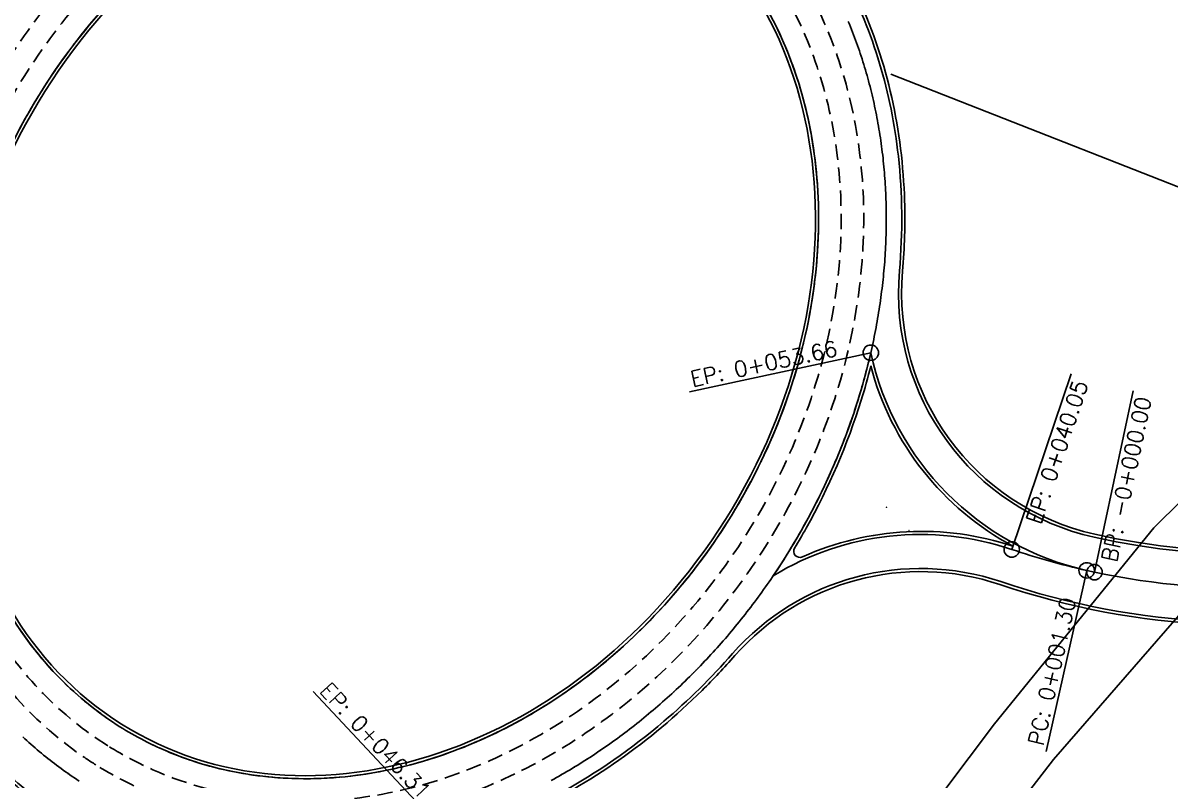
# Model space of a CAD drawing. Header units: metres. Extents: x 324293 to 653279, y 3585589 to 7191434.
# Drawn here: x 334257 to 334442.4, y 3600060.8 to 3600183.3 of the extents above; entities that cross this region are included whole.
import ezdxf

# ---------------------------------------------------------------- set-up
doc = ezdxf.new("R2010")
doc.units = ezdxf.units.M
doc.linetypes.add('DASHED', pattern=[0.75, 0.5, -0.25])
for name, color, linetype in [('abrah', 5, 'Continuous'), ('C-ROAD-CNTR-N', 92, 'Continuous'), ('C-ROAD-STAN', 11, 'Continuous'), ('jade khaki', 251, 'Continuous'), ('tarh', 6, 'Continuous')]:
    doc.layers.add(name, color=color, linetype=linetype)
doc.styles.get("Standard").update_dxf_attribs({"font": 'simplex.shx'})

# ---------------------------------------------------------------- blocks, each defined once
blk = doc.blocks.new('AeccTickTriangle')
at = {"color": 0, "linetype": 'ByBlock', "lineweight": -2}
blk.add_lwpolyline([(3.05311331771918e-16, 0.6666666666666667), (-0.5773502691896256, -0.333333333333333), (0.5773502691896257, -0.3333333333333335)], close=True, dxfattribs=at)
at = {"color": 0, "linetype": 'ByBlock', "lineweight": -2, "const_width": 0.0625}
blk.add_lwpolyline([(-0.03125, 0, 1), (0.03125, 0, 1)], format="xyb", close=True, dxfattribs=at)
blk = doc.blocks.new('AeccTickCircle')
blk.add_circle((0, 0), 1)

msp = doc.modelspace()

# ---------------------------------------------------------------- linework, layer by layer
at = {"layer": 'abrah', "elevation": 1308.6530253804, "flags": 128}
msp.add_lwpolyline([(334397.3299, 3600175), (334459.1232, 3600150.705999999), (334480.7126, 3600142.041999999)], dxfattribs=at)
at = {"layer": 'C-ROAD-CNTR-N', "color": 92, "linetype": 'Continuous', "lineweight": -3, "flags": 128}
for points in [[(334430.2368576566, 3600094.413808692, 0.2503695140945878), (334538.895727624, 3600125.754566453), (334716.8725754024, 3600298.839281164)], [(334430.2368576566, 3600094.413808691), (334428.9683355982, 3600094.691157699, -0.2925345931878603), (334394.0641518481, 3600129.907524663)], [(334378.2936877068, 3600093.836791892, -0.2211411982450108), (334416.853286363, 3600098.084681368)]]:
    msp.add_lwpolyline(points, format="xyb", dxfattribs=at)
for points in [[(334342.3923097014, 3600060.699181225), (334342.8164700483, 3600060.933317947), (334343.23969483, 3600061.169772265), (334343.6619725656, 3600061.408535845), (334344.083291774, 3600061.649600355), (334344.5036409743, 3600061.892957462), (334344.9230086854, 3600062.138598832), (334345.3413834263, 3600062.386516133), (334345.758753716, 3600062.63670103), (334346.1751080736, 3600062.889145191), (334346.5904350179, 3600063.143840283), (334347.0047230681, 3600063.400777972), (334347.4179607431, 3600063.659949926), (334347.8301365619, 3600063.92134781), (334348.2412390435, 3600064.184963293), (334348.6512567069, 3600064.45078804), (334349.0601780711, 3600064.718813719), (334349.4679917757, 3600064.989031821), (334349.8746872123, 3600065.261432917), (334350.2802540366, 3600065.536007348), (334350.6846819028, 3600065.812745463), (334351.0879604652, 3600066.091637607), (334351.4900793781, 3600066.372674129), (334351.8910282959, 3600066.655845377), (334352.2907968728, 3600066.941141698), (334352.6893747631, 3600067.228553439), (334353.0867516212, 3600067.518070947), (334353.4829171012, 3600067.809684571), (334353.8778608576, 3600068.103384657), (334354.2715725446, 3600068.399161554), (334354.6640418165, 3600068.697005608), (334355.0552583276, 3600068.996907167), (334355.4452117323, 3600069.298856578), (334355.8338916848, 3600069.602844189), (334356.2212878393, 3600069.908860348), (334356.6073898504, 3600070.216895401), (334356.9921873721, 3600070.526939697), (334357.3756700589, 3600070.838983582), (334357.7578275649, 3600071.153017405), (334358.1386495446, 3600071.469031512), (334358.5181256522, 3600071.787016251), (334358.896245542, 3600072.10696197), (334359.2729988683, 3600072.428859015), (334359.6483752854, 3600072.752697735), (334360.0223644477, 3600073.078468477), (334360.3949560093, 3600073.406161588), (334360.7661396247, 3600073.735767416), (334361.1359049481, 3600074.067276308), (334361.5042416338, 3600074.400678612), (334361.8711393361, 3600074.735964675), (334362.236587436, 3600075.073125029), (334362.6005740538, 3600075.412150907), (334362.963089737, 3600075.753031623), (334363.3241255085, 3600076.095756149), (334363.6836723914, 3600076.440313454), (334364.0417214089, 3600076.78669251), (334364.3982635842, 3600077.134882286), (334364.7532899402, 3600077.484871754), (334365.1067915002, 3600077.836649885), (334365.4587592873, 3600078.190205648), (334365.8091843245, 3600078.545528014), (334366.1580576351, 3600078.902605954), (334366.505370242, 3600079.261428438), (334366.8511131683, 3600079.621984437), (334367.1952774375, 3600079.984262922), (334367.5378540724, 3600080.348252862), (334367.8788340961, 3600080.71394323), (334368.2182085318, 3600081.081322994), (334368.5559684027, 3600081.450381126), (334368.8921047318, 3600081.821106597), (334369.2266085422, 3600082.193488377), (334369.559470857, 3600082.567515436), (334369.8906826995, 3600082.943176745), (334370.2202350927, 3600083.320461274), (334370.5481190596, 3600083.699357995), (334370.8743256236, 3600084.079855877), (334371.1988458075, 3600084.461943892), (334371.5216706346, 3600084.84561101), (334371.842791128, 3600085.230846201), (334372.1621983107, 3600085.617638436), (334372.4798832061, 3600086.005976686), (334372.795836837, 3600086.395849921), (334373.1100502267, 3600086.787247112), (334373.4225143983, 3600087.180157228), (334373.7332203749, 3600087.574569242), (334374.0421591795, 3600087.970472123), (334374.3493218354, 3600088.367854842), (334374.6546993656, 3600088.76670637), (334374.9582827933, 3600089.167015676), (334375.2600631415, 3600089.568771733), (334375.5600314334, 3600089.97196351), (334375.8581786922, 3600090.376579977), (334376.1544959408, 3600090.782610106), (334376.4489742025, 3600091.190042867), (334376.7416044949, 3600091.598867221), (334377.0323777878, 3600092.009071165), (334377.3212863958, 3600092.420642109), (334377.6083231319, 3600092.833567743), (334377.8934808091, 3600093.247835757), (334378.1767522404, 3600093.663433841), (334378.4581302388, 3600094.080349685), (334378.7376076173, 3600094.498570979), (334379.015177189, 3600094.918085413), (334379.2908317668, 3600095.338880675), (334379.5645641638, 3600095.760944458), (334379.836367193, 3600096.18426445), (334380.1062336675, 3600096.608828341), (334380.3741564002, 3600097.034623821), (334380.6401282041, 3600097.46163858), (334380.9041418923, 3600097.889860308), (334381.1661902777, 3600098.319276695), (334381.4262661734, 3600098.74987543), (334381.6843623925, 3600099.181644205), (334381.9404717479, 3600099.614570708), (334382.1945870527, 3600100.048642629), (334382.4467011198, 3600100.483847659), (334382.6968067623, 3600100.920173486), (334382.9448967932, 3600101.357607802), (334383.1909640256, 3600101.796138295), (334383.4350012723, 3600102.235752657), (334383.6770013465, 3600102.676438576), (334383.9169570612, 3600103.118183743), (334384.1548612294, 3600103.560975847), (334384.3907066641, 3600104.004802579), (334384.6244861782, 3600104.449651628), (334384.856192585, 3600104.895510685), (334385.0858186972, 3600105.342367438), (334385.3133573281, 3600105.790209579), (334385.5388012905, 3600106.239024796), (334385.7621433975, 3600106.688800781), (334385.9833764621, 3600107.139525221), (334386.2024932974, 3600107.591185809), (334386.4194867163, 3600108.043770233), (334386.6343495319, 3600108.497266183), (334386.8470745572, 3600108.95166135), (334387.0576546052, 3600109.406943422), (334387.2660824889, 3600109.863100091), (334387.4723510214, 3600110.320119046), (334387.6764530155, 3600110.777987976), (334387.8783812897, 3600111.236694145), (334388.0781297556, 3600111.696223877), (334388.2756932278, 3600112.156563947), (334388.4710665342, 3600112.617701151), (334388.6642445023, 3600113.079622286), (334388.8552219599, 3600113.542314146), (334389.0439937346, 3600114.005763527), (334389.2305546541, 3600114.469957225), (334389.4148995462, 3600114.934882037), (334389.5970232386, 3600115.400524757), (334389.7769205589, 3600115.866872181), (334389.9545863348, 3600116.333911106), (334390.130015394, 3600116.801628326), (334390.3032025641, 3600117.270010639), (334390.474142673, 3600117.739044838), (334390.6428305483, 3600118.208717721), (334390.8092610177, 3600118.679016083), (334390.9734289089, 3600119.149926719), (334391.1353290495, 3600119.621436426), (334391.2949562673, 3600120.093531999), (334391.4523053899, 3600120.566200234), (334391.6073712452, 3600121.039427927), (334391.7601486606, 3600121.513201874), (334391.910632464, 3600121.987508869), (334392.058817483, 3600122.46233571), (334392.2046985454, 3600122.937669192), (334392.3482704788, 3600123.41349611), (334392.4895281109, 3600123.88980326), (334392.6284662694, 3600124.366577438), (334392.765079782, 3600124.84380544), (334392.8993634764, 3600125.321474062), (334393.0313121803, 3600125.799570099), (334393.1609207214, 3600126.278080347), (334393.2881839274, 3600126.756991602), (334393.4130966259, 3600127.236290659), (334393.5356536446, 3600127.715964315), (334393.6558498114, 3600128.195999365), (334393.7736799538, 3600128.676382605), (334393.8891388995, 3600129.15710083), (334394.0022214763, 3600129.638140837), (334394.1129225118, 3600130.119489421), (334394.2212368338, 3600130.601133377), (334394.3271592698, 3600131.083059503), (334394.4306846477, 3600131.565254592), (334394.5318077746, 3600132.047705391), (334394.6305241301, 3600132.530398127), (334394.7268305918, 3600133.013318927), (334394.8207241617, 3600133.496453957), (334394.9122018421, 3600133.979789379), (334395.0012606352, 3600134.463311356), (334395.0878975431, 3600134.94700605), (334395.1721095683, 3600135.430859626), (334395.2538937128, 3600135.914858245), (334395.3332469788, 3600136.398988072), (334395.4101663687, 3600136.883235269), (334395.4846488846, 3600137.367585999), (334395.5566915288, 3600137.852026425), (334395.6262913034, 3600138.33654271), (334395.6934452108, 3600138.821121017), (334395.758150253, 3600139.30574751), (334395.8204034324, 3600139.790408351), (334395.8802017512, 3600140.275089703), (334395.9375422116, 3600140.759777729), (334395.9924218158, 3600141.244458592), (334396.0448375659, 3600141.729118456), (334396.0947864644, 3600142.213743484), (334396.1422655133, 3600142.698319837), (334396.187271715, 3600143.18283368), (334396.2298020716, 3600143.667271175), (334396.2698535852, 3600144.151618487), (334396.3074232583, 3600144.635861776), (334396.342508093, 3600145.119987207), (334396.3751050914, 3600145.603980942), (334396.4052112559, 3600146.087829145), (334396.4328235887, 3600146.571517979), (334396.457939092, 3600147.055033606), (334396.4805547679, 3600147.53836219), (334396.5006676188, 3600148.021489893), (334396.5182746468, 3600148.504402879), (334396.5333728542, 3600148.987087311), (334396.5459592432, 3600149.469529352), (334396.556030816, 3600149.951715164), (334396.5635845748, 3600150.433630911), (334396.5686175219, 3600150.915262756), (334396.5711266595, 3600151.396596862), (334396.5711089898, 3600151.877619392), (334396.568561515, 3600152.358316508), (334396.5634812374, 3600152.838674374), (334396.555865138, 3600153.31867916), (334396.5457096035, 3600153.798317228), (334396.5330132059, 3600154.277574339), (334396.5177755046, 3600154.756435969), (334396.4999960586, 3600155.234887593), (334396.4796744275, 3600155.712914687), (334396.4568101704, 3600156.190502724), (334396.4314028465, 3600156.667637181), (334396.4034520152, 3600157.144303533), (334396.3729572357, 3600157.620487256), (334396.3399180673, 3600158.096173824), (334396.3043340692, 3600158.571348713), (334396.2662048006, 3600159.045997399), (334396.2255298211, 3600159.520105355), (334396.1823086896, 3600159.993658058), (334396.1365409655, 3600160.466640984), (334396.088226208, 3600160.939039607), (334396.0373639765, 3600161.410839402), (334395.9839538301, 3600161.882025846), (334395.9279953282, 3600162.352584412), (334395.86948803, 3600162.822500577), (334395.8084314948, 3600163.291759816), (334395.7448252818, 3600163.760347604), (334395.6786689503, 3600164.228249416), (334395.6099620596, 3600164.695450728), (334395.5387041689, 3600165.161937015), (334395.4648948375, 3600165.627693752), (334395.3885336246, 3600166.092706414), (334395.3096200896, 3600166.556960477), (334395.2281537916, 3600167.020441417), (334395.1441342901, 3600167.483134707), (334395.0575611441, 3600167.945025825), (334394.968433913, 3600168.406100245), (334394.876752156, 3600168.866343441), (334394.7825154325, 3600169.32574089), (334394.6857233015, 3600169.784278067), (334394.5863753226, 3600170.241940448), (334394.4844710548, 3600170.698713506), (334394.3800100575, 3600171.154582718), (334394.2729918899, 3600171.60953356), (334394.1634161113, 3600172.063551505), (334394.051282281, 3600172.51662203), (334393.9365899581, 3600172.96873061), (334393.8193387021, 3600173.41986272), (334393.6995280721, 3600173.870003835), (334393.5771580933, 3600174.319138873), (334393.4522310671, 3600174.767251868), (334393.3247499069, 3600175.21432759), (334393.1947175222, 3600175.660350827), (334393.0621368225, 3600176.10530637), (334392.9270107172, 3600176.549179007), (334392.7893421159, 3600176.99195353), (334392.6491339281, 3600177.433614727), (334392.5063890631, 3600177.874147387), (334392.3611104305, 3600178.313536302), (334392.2133009398, 3600178.75176626), (334392.0629635006, 3600179.188822051), (334391.9101010221, 3600179.624688464), (334391.754716414, 3600180.05935029), (334391.5968125858, 3600180.492792319), (334391.4363924469, 3600180.924999339), (334391.2734589067, 3600181.35595614), (334391.108014875, 3600181.785647512), (334390.9400632609, 3600182.214058246), (334390.7696069742, 3600182.641173129), (334390.5966489242, 3600183.066976953), (334390.4211920204, 3600183.491454507)], [(334256.9629454, 3600067.774787234), (334257.2893490053, 3600067.469650661), (334257.6177629234, 3600067.166815476), (334257.9481758603, 3600066.866295104), (334258.2805765219, 3600066.568102967), (334258.6149536142, 3600066.27225249), (334258.951295843, 3600065.978757096), (334259.2895919142, 3600065.687630208), (334259.6298305338, 3600065.39888525), (334259.9720004076, 3600065.112535645), (334260.3160902416, 3600064.828594818), (334260.6620887417, 3600064.547076191), (334261.0099846137, 3600064.267993188), (334261.3597665636, 3600063.991359233), (334261.7114232974, 3600063.717187749), (334262.0649404477, 3600063.44549021), (334262.4202947564, 3600063.176272099), (334262.7774708696, 3600062.909543516), (334263.1364542379, 3600062.645315057), (334263.4972303119, 3600062.383597315), (334263.8597845421, 3600062.124400887), (334264.2241023791, 3600061.867736366), (334264.5901692735, 3600061.613614348), (334264.9579706759, 3600061.362045428), (334265.3274920368, 3600061.1130402), (334265.6987188068, 3600060.866609259), (334266.0716364364, 3600060.6227632)]]:
    msp.add_lwpolyline(points, dxfattribs=at)
at = {"layer": 'C-ROAD-STAN', "color": 11, "linetype": 'Continuous', "lineweight": -3}
for p, q in [((334394.0641518479, 3600129.907524663), (334364.7342670223, 3600123.602141556)), ((334416.853286363, 3600098.084681368), (334426.4483353919, 3600126.508879406)), ((334430.2368576566, 3600094.413808692), (334436.4860138654, 3600123.755724899)), ((334428.9683355982, 3600094.691157699), (334422.4020488728, 3600065.418578744)), ((334324.4319761452, 3600053.221000915), (334303.9159581498, 3600075.109194208))]:
    msp.add_line(p, q, dxfattribs=at)
for centre in [(334428.9683355982, 3600094.691157699), (334430.2368576566, 3600094.413808692), (334430.2368576566, 3600094.413808691), (334378.2936877069, 3600093.836791892)]:
    msp.add_circle(centre, 0.05, dxfattribs=at)
at = {"layer": 'jade khaki', "flags": 128}
for points, elevation in [([(334264.4455, 3599827.621), (334306.5408, 3599890.085), (334361.5175000001, 3599974.877), (334409.3314, 3600045.602), (334423.5887, 3600064.114), (334446.7888, 3600090.759), (334490.0223, 3600136.574), (334519.3207, 3600162.209), (334573.3631, 3600202.66), (334683.8055, 3600265.441999999), (334730.5536999999, 3600301.411)], 1313.9216253804), ([(334511.4214, 3600172.369), (334480.7126, 3600142.041999999), (334439.8249, 3600101.568), (334414.0544, 3600069.887), (334401.6224, 3600053.313000001), (334352.9986999999, 3599980.289), (334298.3070999999, 3599897.934), (334256.3487, 3599834.097000001), (334214.0215, 3599769.015), (334139.6245999999, 3599656.532), (334090.5187, 3599584.636), (334056.4348, 3599533.047999999)], 1308.4814253804)]:
    msp.add_lwpolyline(points, dxfattribs=dict(at, elevation=elevation))
at = {"layer": 'tarh', "color": 0}
for centre, radius, start, end in [((334439.0366419131, 3600139.575778762), 40.5, 174.9481342130707, 257.3569631821959), ((334455.2334824909, 3600211.781473518), 114.5, 257.3569631821959, 314.2016202850481), ((334455.2334824909, 3600211.781473518), 125.5, 251.3470552759749, 314.2016202850481), ((334455.2334824909, 3600211.781473518), 120, 251.3470552759749, 257.3569631821959), ((334402.1408778515, 3600054.500911042), 40.5, 71.3470552759749, 138.6917161275196)]:
    msp.add_arc(centre, radius, start, end, dxfattribs=at)
at = {"layer": 'tarh'}
for centre, radius, start, end in [((334439.0366419131, 3600139.575778762), 40, 174.9481342130707, 257.3569631821959), ((334439.0366419131, 3600139.575778762), 46.5, 194.7173773493977, 241.7673291966113), ((334402.238530556, 3600054.177284947), 46.8309281606395, 71.57550093910893, 114.2419102338566), ((334382.599624299, 3600097.790483062), 1, 148.8826724377609, 294.2419101712055), ((334402.1408778515, 3600054.500911042), 40, 71.3470552759749, 138.6917161275196)]:
    msp.add_arc(centre, radius, start, end, dxfattribs=at)
at = {"layer": 'tarh', "ltscale": 5}
for radius, start in [(114, 257.3569631821959), (126, 251.3470552759749)]:
    msp.add_arc((334455.2334824909, 3600211.781473518), radius, start, 314.2016202850481, dxfattribs=at)
at = {"layer": 'tarh'}
msp.add_ellipse((334315.5359289146, 3600137.538623722), major_axis=(-42.6142747622928, -67.705417704079), ratio=0.8125000000000001, dxfattribs=at)
at = {"layer": 'tarh', "color": 0, "linetype": 'DASHED', "ltscale": 5}
for points, knots in [([(334268.766762363, 3600063.231927792), (334271.462643971, 3600061.535120601), (334274.2925202792, 3600060.051323035), (334281.7410042163, 3600056.862210291), (334286.5038480216, 3600055.467519779), (334296.3133130995, 3600053.797336371), (334301.3593194314, 3600053.521343526), (334311.5232607155, 3600054.0725308), (334316.6410753918, 3600054.899203301), (334326.7544089886, 3600057.596303171), (334331.7499863104, 3600059.466453282), (334341.4419151486, 3600064.159993133), (334346.1382832853, 3600066.983259674), (334355.0703750636, 3600073.467011657), (334359.3060360752, 3600077.12740802), (334367.1714607069, 3600085.146658966), (334370.8011208888, 3600089.505400059), (334377.3281167033, 3600098.762708828), (334380.2253505209, 3600103.661132102), (334385.1831233106, 3600113.823178938), (334387.2435864225, 3600119.086648301), (334390.4482432445, 3600129.792745025), (334391.5923857071, 3600135.235242759), (334392.9114930489, 3600146.106336094), (334393.0863924376, 3600151.534858235), (334392.4423251298, 3600162.181072017), (334391.6231948321, 3600167.398732462), (334388.9976742262, 3600177.423853009), (334387.1909473306, 3600182.231187551), (334382.6354416509, 3600191.235501437), (334379.8862759391, 3600195.432003652), (334373.5413761467, 3600203.021750671), (334369.9456576161, 3600206.414114199), (334362.0609397434, 3600212.230630369), (334357.7726784133, 3600214.654030508), (334348.7032567462, 3600218.422672974), (334343.9231036325, 3600219.767884911), (334334.088760534, 3600221.338658486), (334329.0351601783, 3600221.564731655), (334318.8650932754, 3600220.915551381), (334313.7487317029, 3600220.040797002), (334303.6465484446, 3600217.250970185), (334298.660667142, 3600215.336165359), (334288.9956578462, 3600210.557973753), (334284.3165169416, 3600207.694706443), (334275.4257195538, 3600201.1366777), (334271.2141285304, 3600197.442005675), (334263.4029098798, 3600189.360882562), (334259.8033864237, 3600184.974546483), (334253.3418141061, 3600175.669530648), (334250.4798662566, 3600170.75099632), (334245.596761288, 3600160.556819644), (334243.5756786776, 3600155.281331187), (334240.452722826, 3600144.559689952), (334239.3509003035, 3600139.113664845), (334238.1181493217, 3600128.244237232), (334237.9872886518, 3600122.820905403), (334238.7198406158, 3600112.193921181), (334239.5834235407, 3600106.990300084), (334242.2967303671, 3600097.002196135), (334244.1467981513, 3600092.217848766), (334248.7858888664, 3600083.268373745), (334251.5752923187, 3600079.10374373), (334257.9950648331, 3600071.585898661), (334261.6253885599, 3600068.23357469), (334266.6319554126, 3600064.623058561), (334267.688658964, 3600063.910493792), (334268.766762363, 3600063.231927792)], [0, 0, 0, 0, 0.1281002001551285, 0.1281002001551285, 0.3249988088745272, 0.3249988088745272, 0.5218974175939259, 0.5218974175939259, 0.7187960263133246, 0.7187960263133246, 0.9156946350327233, 0.9156946350327233, 1.112593243752122, 1.112593243752122, 1.309491852471521, 1.309491852471521, 1.506390461190919, 1.506390461190919, 1.703289069910318, 1.703289069910318, 1.900187678629717, 1.900187678629717, 2.097086287349116, 2.097086287349116, 2.293984896068515, 2.293984896068515, 2.490883504787913, 2.490883504787913, 2.687782113507312, 2.687782113507312, 2.884680722226711, 2.884680722226711, 3.08157933094611, 3.08157933094611, 3.278477939665509, 3.278477939665509, 3.475376548384908, 3.475376548384908, 3.672275157104307, 3.672275157104307, 3.869173765823706, 3.869173765823706, 4.066072374543104, 4.066072374543104, 4.262970983262503, 4.262970983262503, 4.459869591981901, 4.459869591981901, 4.6567682007013, 4.6567682007013, 4.853666809420698, 4.853666809420698, 5.050565418140097, 5.050565418140097, 5.247464026859495, 5.247464026859495, 5.444362635578893, 5.444362635578893, 5.641261244298292, 5.641261244298292, 5.83815985301769, 5.83815985301769, 6.035058461737089, 6.035058461737089, 6.231957070456487, 6.231957070456487, 6.283185307179586, 6.283185307179586, 6.283185307179586, 6.283185307179586]), ([(334270.7110386491, 3600066.320987474), (334273.3726748234, 3600064.645734605), (334276.1724203928, 3600063.191818345), (334284.9060690677, 3600059.533602799), (334291.1707748026, 3600058.040291217), (334302.4664545318, 3600057.161387581), (334307.4084936974, 3600057.33498539), (334317.311596701, 3600058.76426493), (334322.2700127375, 3600060.016986496), (334332.824810169, 3600063.833327922), (334338.3850644288, 3600066.57787792), (334348.9789069974, 3600073.291229927), (334354.0105506037, 3600077.256835608), (334363.2860594853, 3600086.194955696), (334367.5301874372, 3600091.164716797), (334375.0090964533, 3600101.845981155), (334378.2455413812, 3600107.555870433), (334383.5369327083, 3600119.416418041), (334385.5941065404, 3600125.566913716), (334388.4119416684, 3600137.98586208), (334389.1745662754, 3600144.255579429), (334389.3354721668, 3600155.544309685), (334388.9436035902, 3600160.598183092), (334387.2301284871, 3600170.369708977), (334385.9103642858, 3600175.089495557), (334382.3769267786, 3600184.011101814), (334380.1658819593, 3600188.213250329), (334374.9232733552, 3600195.930068909), (334371.8953851844, 3600199.441798383), (334364.9409980041, 3600205.806960783), (334360.976619923, 3600208.605420942), (334352.4472150036, 3600213.131630067), (334347.8847702009, 3600214.855220263), (334338.3774212999, 3600217.158114493), (334333.4333525819, 3600217.734451483), (334323.387936259, 3600217.732419934), (334318.2859378089, 3600217.151492193), (334308.1423561329, 3600214.876901329), (334303.0993928876, 3600213.180687786), (334293.2792694017, 3600208.759735237), (334288.5005837597, 3600206.032551359), (334279.3996766898, 3600199.670191445), (334275.0759605368, 3600196.032904143), (334267.0571305727, 3600188.003074426), (334263.3604593916, 3600183.608859517), (334256.7442462185, 3600174.24542369), (334253.8229201598, 3600169.27490727), (334248.8771220515, 3600158.960589084), (334246.8505461493, 3600153.615720699), (334243.7808609866, 3600142.768771054), (334242.7353676968, 3600137.265756292), (334241.6783730056, 3600126.325532903), (334241.6643503687, 3600120.887635465), (334242.6828002266, 3600110.30090571), (334243.712723396, 3600105.152079942), (334246.7913078736, 3600095.36147298), (334248.8372026868, 3600090.721219342), (334253.8752798119, 3600082.154548238), (334256.8637391088, 3600078.232051009), (334263.4182837605, 3600071.536571977), (334266.9223419164, 3600068.70562033), (334270.711038649, 3600066.320987475)], [0, 0, 0, 0, 0.1345628155394132, 0.1345628155394132, 0.4036884466182395, 0.4036884466182395, 0.6049093546234878, 0.6049093546234878, 0.8061302626287361, 0.8061302626287361, 1.040859314823594, 1.040859314823594, 1.275588367018452, 1.275588367018452, 1.510317419213309, 1.510317419213309, 1.745046471408167, 1.745046471408167, 1.979775523603025, 1.979775523603025, 2.214504575797883, 2.214504575797883, 2.40970631995184, 2.40970631995184, 2.604908064105797, 2.604908064105797, 2.800109808259754, 2.800109808259754, 2.995311552413711, 2.995311552413711, 3.20173481831592, 3.20173481831592, 3.408158084218129, 3.408158084218129, 3.614581350120337, 3.614581350120337, 3.821004616022546, 3.821004616022546, 4.027427881924755, 4.027427881924755, 4.233851147826964, 4.233851147826964, 4.440274413729172, 4.440274413729172, 4.646697679631381, 4.646697679631381, 4.85312094553359, 4.85312094553359, 5.059544211435798, 5.059544211435798, 5.265967477338007, 5.265967477338007, 5.472390743240216, 5.472390743240216, 5.678814009142425, 5.678814009142425, 5.885237275044633, 5.885237275044633, 6.091660540946842, 6.091660540946842, 6.283185307179586, 6.283185307179586, 6.283185307179586, 6.283185307179586]), ([(334272.6553149351, 3600069.410047157), (334275.2023208871, 3600067.806943371), (334277.886197647, 3600066.419429192), (334283.4707436095, 3600064.104684951), (334286.3751283491, 3600063.177009633), (334293.558219236, 3600061.515411796), (334297.9152193761, 3600061.015227221), (334306.7953266187, 3600060.974327106), (334311.3155236978, 3600061.432456606), (334320.3506138623, 3600063.289853939), (334324.8646732553, 3600064.687362722), (334333.7194144629, 3600068.371035977), (334338.0596441865, 3600070.654608211), (334346.405439307, 3600076.024722279), (334350.4118078421, 3600079.11011346), (334358.705935916, 3600086.661692788), (334362.8863449197, 3600091.284931871), (334370.3228051919, 3600101.273309524), (334373.5791673568, 3600106.642354919), (334378.9940196771, 3600117.834510152), (334381.1516183133, 3600123.661357538), (334384.2537990323, 3600135.457510163), (334385.1962632266, 3600141.429841447), (334385.8172495478, 3600153.197865867), (334385.4936631308, 3600158.996476015), (334383.7969577208, 3600168.921526818), (334382.6619669278, 3600173.147099186), (334379.6547744985, 3600181.149378587), (334377.7811519195, 3600184.931145077), (334372.913506218, 3600192.627447987), (334369.7665444999, 3600196.41591508), (334362.6385240068, 3600202.991567786), (334358.6535478312, 3600205.775578475), (334350.0533968463, 3600210.189005425), (334345.433311379, 3600211.8204498), (334335.7294935741, 3600213.861843082), (334330.6357903532, 3600214.258256752), (334320.2892754398, 3600213.767568005), (334315.0340889624, 3600212.88274239), (334304.6233597499, 3600209.876120299), (334299.4677449207, 3600207.756770771), (334289.5094125242, 3600202.387879117), (334284.7081791712, 3600199.141053394), (334275.6948029518, 3600191.679136626), (334271.4849340054, 3600187.466758785), (334263.8619489638, 3600178.283207562), (334260.4513773312, 3600173.314330805), (334254.5958220617, 3600162.86467259), (334252.1533099501, 3600157.385371794), (334248.355566987, 3600146.187182684), (334247.0024541914, 3600140.468540123), (334245.4521006981, 3600129.076288794), (334245.2564400304, 3600123.401224862), (334246.0329768496, 3600112.379384814), (334247.0062281291, 3600107.029193326), (334250.05726215, 3600096.983504656), (334252.1224012516, 3600092.277014211), (334257.25239926, 3600083.674898083), (334260.3158898805, 3600079.777845109), (334266.5144146328, 3600073.744938089), (334269.4789085781, 3600071.409300066), (334272.6553149351, 3600069.410047157)], [0, 0, 0, 0, 0.1375991887591466, 0.1375991887591466, 0.2751983775182932, 0.2751983775182932, 0.4685578628287824, 0.4685578628287824, 0.6619173481392716, 0.6619173481392716, 0.8552768334497608, 0.8552768334497608, 1.04863631876025, 1.04863631876025, 1.241995804070739, 1.241995804070739, 1.474687063215296, 1.474687063215296, 1.707378322359853, 1.707378322359853, 1.94006958150441, 1.94006958150441, 2.172760840648968, 2.172760840648968, 2.405452099793524, 2.405452099793524, 2.588676727802828, 2.588676727802828, 2.771901355812131, 2.771901355812131, 2.992098315638392, 2.992098315638392, 3.212857572535484, 3.212857572535484, 3.433616829432576, 3.433616829432576, 3.657211479593564, 3.657211479593564, 3.880806129754552, 3.880806129754552, 4.10440077991554, 4.10440077991554, 4.327995430076528, 4.327995430076528, 4.551590080237515, 4.551590080237515, 4.775184730398503, 4.775184730398503, 4.99877938055949, 4.99877938055949, 5.222374030720478, 5.222374030720478, 5.445968680881466, 5.445968680881466, 5.669563331042453, 5.669563331042453, 5.890573364722584, 5.890573364722584, 6.111583398402716, 6.111583398402716, 6.283185307179586, 6.283185307179586, 6.283185307179586, 6.283185307179586])]:
    msp.add_open_spline(points, degree=3, knots=knots, dxfattribs=at)
at = {"layer": 'tarh', "color": 0}
for points, knots in [([(334398.6940303495, 3600143.142101669), (334399.2463191731, 3600149.390724312), (334399.1952327816, 3600155.627201105), (334397.9503332512, 3600166.840895236), (334396.9431230478, 3600171.859313581), (334394.0447822741, 3600181.53978592), (334392.155764804, 3600186.200331581), (334387.5205393876, 3600194.998697811), (334384.7783601523, 3600199.130946158), (334378.47716189, 3600206.741951246), (334374.9153638533, 3600210.205542831), (334367.124867789, 3600216.267403799), (334362.8997696541, 3600218.85914786), (334358.3040304077, 3600221.022703101), (334358.1743235714, 3600221.083256464), (334358.0444159608, 3600221.143395727)], [2.133481411812559, 2.133481411812559, 2.133481411812559, 2.133481411812559, 2.345915832986055, 2.345915832986055, 2.524172727985782, 2.524172727985782, 2.702429622985509, 2.702429622985509, 2.880686517985237, 2.880686517985237, 3.06073888950547, 3.06073888950547, 3.240791261025703, 3.240791261025703, 3.246012079150644, 3.246012079150644, 3.246012079150644, 3.246012079150644]), ([(334272.6553149351, 3600069.410047157), (334275.2023208871, 3600067.806943371), (334277.886197647, 3600066.419429192), (334283.4707436095, 3600064.104684951), (334286.3751283491, 3600063.177009633), (334293.5582192538, 3600061.515411792), (334297.9152194129, 3600061.015227217), (334306.7953266944, 3600060.97432711), (334311.3155237933, 3600061.432456618), (334320.3506139959, 3600063.289853975), (334324.8646734071, 3600064.687362773), (334333.7194146478, 3600068.371036066), (334338.0596443861, 3600070.654608322), (334346.4054395306, 3600076.024722439), (334350.411808075, 3600079.110113648), (334358.7059383577, 3600086.66169504), (334362.8863492206, 3600091.284936644), (334370.3228121932, 3600101.273319932), (334373.5791752129, 3600106.642368447), (334378.9940279953, 3600117.834530055), (334381.1516262641, 3600123.661380718), (334384.2538048993, 3600135.457539527), (334385.1962674059, 3600141.429873766), (334385.8172490458, 3600153.197903231), (334385.4936596598, 3600158.996515544), (334383.7969515665, 3600168.921547679), (334382.661965096, 3600173.147101013), (334379.6547877413, 3600181.149346394), (334377.7811759117, 3600184.931097872), (334372.9135481417, 3600192.627392842), (334369.7665904383, 3600196.415864491), (334362.6385663, 3600202.991537), (334358.6535798623, 3600205.775559781), (334350.0534041705, 3600210.189003924), (334345.4333042018, 3600211.820453382), (334335.7294742734, 3600213.861845043), (334330.6357750982, 3600214.258256928), (334320.2892686987, 3600213.767566785), (334315.0340867155, 3600212.882741569), (334304.6233662837, 3600209.876122359), (334299.4677557386, 3600207.756775313), (334289.5094310784, 3600202.38789041), (334284.7082011622, 3600199.141068952), (334275.6948304193, 3600191.679162011), (334271.4849634958, 3600187.46678974), (334263.8619806474, 3600178.283250306), (334260.4514091756, 3600173.314379794), (334254.5958520678, 3600162.864733979), (334252.1533379638, 3600157.385439385), (334248.3555887255, 3600146.187261794), (334247.0024716792, 3600140.468624636), (334245.4521074552, 3600129.076382435), (334245.2564403729, 3600123.401322366), (334246.0329623929, 3600112.379487643), (334247.0062053906, 3600107.029297811), (334250.0572240916, 3600096.983600691), (334252.1223582274, 3600092.277101413), (334257.2523487925, 3600083.67496765), (334260.3158370183, 3600079.777905977), (334266.5143751954, 3600073.744969159), (334269.4788874506, 3600071.409313363), (334272.6553149351, 3600069.410047157)], [0, 0, 0, 0, 0.1375991887591466, 0.1375991887591466, 0.2751983775182932, 0.2751983775182932, 0.4685578636457667, 0.4685578636457667, 0.6619173497732401, 0.6619173497732401, 0.8552768359007136, 0.8552768359007136, 1.048636322028187, 1.048636322028187, 1.24199580815566, 1.24199580815566, 1.474687181101134, 1.474687181101134, 1.707378554046607, 1.707378554046607, 1.94006992699208, 1.94006992699208, 2.172761299937554, 2.172761299937554, 2.405452672883027, 2.405452672883027, 2.58867649605559, 2.58867649605559, 2.771900319228153, 2.771900319228153, 2.992097294566183, 2.992097294566183, 3.212857235795298, 3.212857235795298, 3.433617177024412, 3.433617177024412, 3.657211638044468, 3.657211638044468, 3.880806099064523, 3.880806099064523, 4.10440056008458, 4.10440056008458, 4.327995021104636, 4.327995021104636, 4.551589482124692, 4.551589482124692, 4.775183943144748, 4.775183943144748, 4.998778404164804, 4.998778404164804, 5.222372865184861, 5.222372865184861, 5.445967326204917, 5.445967326204917, 5.669561787224973, 5.669561787224973, 5.890572022119319, 5.890572022119319, 6.111582257013664, 6.111582257013664, 6.283185307179586, 6.283185307179586, 6.283185307179586, 6.283185307179586]), ([(334378.2936877123, 3600093.836791894), (334379.4458598899, 3600095.542173712), (334380.550489825, 3600097.280439478), (334384.8254908087, 3600104.445802033), (334387.5794746236, 3600110.117343857), (334391.5562142269, 3600120.521818107), (334392.9813785143, 3600125.19322033), (334394.0641518488, 3600129.907524658)], [1.530966973183643, 1.530966973183643, 1.530966973183643, 1.530966973183643, 1.600118639311013, 1.600118639311013, 1.811301961250162, 1.811301961250162, 1.976814409438308, 1.976814409438308, 1.976814409438308, 1.976814409438308]), ([(334228.4125812385, 3600126.936577352), (334228.3724041511, 3600125.799179885), (334228.3517749081, 3600124.662943133), (334228.3444082486, 3600115.706944237), (334229.2789697175, 3600107.96977269), (334232.6039154307, 3600095.033599329), (334234.5639274404, 3600089.69153783), (334239.5412746466, 3600079.595775187), (334242.5588206563, 3600074.846826809), (334248.9559769674, 3600066.928548608), (334252.1798121086, 3600063.632520147), (334258.1708679667, 3600058.587642769), (334260.7992286066, 3600056.667175038), (334263.5465137037, 3600054.938014124)], [5.333240934378923, 5.333240934378923, 5.333240934378923, 5.333240934378923, 5.370588383435236, 5.370588383435236, 5.628104384864957, 5.628104384864957, 5.820169067258868, 5.820169067258868, 6.012233749652778, 6.012233749652778, 6.170813929748281, 6.170813929748281, 6.283185307179586, 6.283185307179586, 6.283185307179586, 6.283185307179586]), ([(334338.1112941476, 3600055.724110284), (334340.0678319703, 3600056.638562524), (334342.000392123, 3600057.624166391), (334349.7877961844, 3600061.934194737), (334355.3999471391, 3600065.840872472), (334364.5561808304, 3600073.647245672), (334368.2702636288, 3600077.31252218), (334371.7183195847, 3600081.235575854)], [0.90097791191784, 0.90097791191784, 0.90097791191784, 0.90097791191784, 0.9749234421859732, 0.9749234421859732, 1.203422173985987, 1.203422173985987, 1.375668372671573, 1.375668372671573, 1.375668372671573, 1.375668372671573])]:
    msp.add_open_spline(points, degree=3, knots=knots, dxfattribs=at)
at = {"layer": 'tarh'}
for points, knots in [([(334399.1920261498, 3600143.098078394), (334399.528068406, 3600146.899422962), (334399.6422411792, 3600150.696752674), (334399.3574541883, 3600160.150701416), (334398.6651713671, 3600165.765976007), (334396.2250392543, 3600176.649240308), (334394.4751312069, 3600181.916304026), (334389.9404329814, 3600191.885358037), (334387.1530160462, 3600196.585778653), (334381.3055602068, 3600204.294793474), (334378.4224265016, 3600207.451040485), (334372.1367957107, 3600213.160810435), (334368.7293597794, 3600215.716925214), (334362.9014953808, 3600219.280858983), (334360.6104272608, 3600220.506046642), (334358.2543828982, 3600221.59689011)], [2.133486818472779, 2.133486818472779, 2.133486818472779, 2.133486818472779, 2.262077951387094, 2.262077951387094, 2.456314460256559, 2.456314460256559, 2.650550969126023, 2.650550969126023, 2.844787477995488, 2.844787477995488, 2.998400246797647, 2.998400246797647, 3.152013015599807, 3.152013015599807, 3.246001040576284, 3.246001040576284, 3.246001040576284, 3.246001040576284]), ([(334272.655314935, 3600069.410047157), (334275.205806515, 3600067.804749492), (334277.8926185585, 3600066.416079786), (334285.1676657424, 3600063.402424742), (334289.9289573802, 3600062.138201683), (334299.7858607372, 3600060.851064592), (334304.8810538327, 3600060.828137635), (334315.1578331816, 3600062.02224248), (334320.3390394978, 3600063.239180354), (334330.5376317599, 3600066.851886313), (334335.5546507169, 3600069.247499689), (334345.1834861385, 3600075.100410841), (334349.7949469446, 3600078.55748362), (334358.3909762673, 3600086.365809165), (334362.3752192821, 3600090.716764336), (334369.5251139774, 3600100.102835373), (334372.690491844, 3600105.13759171), (334378.0500188954, 3600115.648639396), (334380.2439627616, 3600121.124528187), (334383.5542930247, 3600132.254119661), (334384.6705523322, 3600137.907400107), (334385.7705095113, 3600149.119424436), (334385.754158763, 3600154.677750415), (334384.5878424339, 3600165.431579237), (334383.4378964334, 3600170.626684402), (334380.0576750833, 3600180.402128449), (334377.8274797425, 3600184.98208417), (334372.392881926, 3600193.303295725), (334369.1886495337, 3600197.044168565), (334361.961353562, 3600203.502755294), (334357.9386059958, 3600206.2201335), (334349.2717978077, 3600210.497807206), (334344.628166894, 3600212.05791921), (334334.9478074759, 3600213.945834939), (334329.9115082479, 3600214.273621787), (334319.6914214074, 3600213.683288833), (334314.50802068, 3600212.765247338), (334304.244427202, 3600209.730093443), (334299.1646032291, 3600207.613120304), (334289.3527092524, 3600202.284032913), (334284.6209989903, 3600199.07212576), (334275.7328051195, 3600191.709034581), (334271.5766564431, 3600187.558131007), (334264.0394914546, 3600178.517540684), (334260.6587633403, 3600173.628199872), (334254.8353470095, 3600163.346420459), (334252.392882012, 3600157.954375956), (334248.5641640804, 3600146.926891464), (334247.1780577439, 3600141.291871191), (334245.5299084602, 3600130.049855366), (334245.2679326763, 3600124.443280775), (334245.8823677907, 3600113.528589783), (334246.7587744594, 3600108.220876471), (334249.6098667847, 3600098.160931666), (334251.5844878532, 3600093.40908507), (334256.538533657, 3600084.692691839), (334259.5178158156, 3600080.728528885), (334265.8699265806, 3600074.258708111), (334269.1323123214, 3600071.627450231), (334272.655314935, 3600069.410047157)], [0, 0, 0, 0, 0.1377862990735274, 0.1377862990735274, 0.358344607551645, 0.358344607551645, 0.5789029160297626, 0.5789029160297626, 0.7994612245078803, 0.7994612245078803, 1.020019532985998, 1.020019532985998, 1.240577841464115, 1.240577841464115, 1.461136149942233, 1.461136149942233, 1.68169445842035, 1.68169445842035, 1.902252766898468, 1.902252766898468, 2.122811075376585, 2.122811075376585, 2.343369383854703, 2.343369383854703, 2.563927692332821, 2.563927692332821, 2.784486000810939, 2.784486000810939, 3.005044309289056, 3.005044309289056, 3.225602617767174, 3.225602617767174, 3.446160926245292, 3.446160926245292, 3.66671923472341, 3.66671923472341, 3.887277543201527, 3.887277543201527, 4.107835851679645, 4.107835851679645, 4.328394160157762, 4.328394160157762, 4.548952468635879, 4.548952468635879, 4.769510777113997, 4.769510777113997, 4.990069085592114, 4.990069085592114, 5.210627394070231, 5.210627394070231, 5.431185702548349, 5.431185702548349, 5.651744011026466, 5.651744011026466, 5.872302319504583, 5.872302319504583, 6.0928606279827, 6.0928606279827, 6.283185307179586, 6.283185307179586, 6.283185307179586, 6.283185307179586]), ([(334381.7435134649, 3600098.307275321), (334382.384983629, 3600099.369925827), (334383.0084361418, 3600100.443290724), (334387.2966160909, 3600108.122922359), (334390.2929620026, 3600115.086534312), (334393.0784635263, 3600124.060354497), (334393.5966634123, 3600125.907361525), (334394.0622722454, 3600127.76239343)], [1.593818891090942, 1.593818891090942, 1.593818891090942, 1.593818891090942, 1.635331037849657, 1.635331037849657, 1.888104345169971, 1.888104345169971, 1.953101476620207, 1.953101476620207, 1.953101476620207, 1.953101476620207]), ([(334227.9128516013, 3600126.956345647), (334227.697417317, 3600120.862904565), (334228.0415157299, 3600114.797566282), (334229.7507780516, 3600103.831349539), (334230.9566815331, 3600098.887411174), (334233.8852279902, 3600090.310882137), (334235.4542189456, 3600086.614044826), (334239.549067079, 3600078.696637042), (334242.2082301492, 3600074.56344025), (334247.576779687, 3600067.788951146), (334250.135725557, 3600065.024828936), (334255.6413246352, 3600059.9380228), (334258.592287563, 3600057.61163693), (334262.2269880392, 3600055.187499381), (334262.751364177, 3600054.847692259), (334263.2801744863, 3600054.514855263)], [5.333223935117996, 5.333223935117996, 5.333223935117996, 5.333223935117996, 5.532330254481315, 5.532330254481315, 5.701836793568344, 5.701836793568344, 5.837341827050416, 5.837341827050416, 6.004314253103474, 6.004314253103474, 6.13301146009927, 6.13301146009927, 6.261708667095067, 6.261708667095067, 6.283185307179586, 6.283185307179586, 6.283185307179586, 6.283185307179586]), ([(334338.3231709601, 3600055.270816912), (334338.3614551154, 3600055.28871156), (334338.3997301374, 3600055.306633349), (334343.6028086461, 3600057.747179484), (334348.5966486568, 3600060.662776242), (334358.0968224221, 3600067.35886414), (334362.6000763596, 3600071.138247916), (334368.6203744236, 3600077.088749589), (334370.3896285938, 3600078.965694895), (334372.094129771, 3600080.905322222)], [0.9009833000848481, 0.9009833000848481, 0.9009833000848481, 0.9009833000848481, 0.9024223893008398, 0.9024223893008398, 1.096658898170305, 1.096658898170305, 1.29089540703977, 1.29089540703977, 1.37567001258855, 1.37567001258855, 1.37567001258855, 1.37567001258855])]:
    msp.add_open_spline(points, degree=3, knots=knots, dxfattribs=at)

# ---------------------------------------------------------------- block references
at = {"layer": 'C-ROAD-STAN', "color": 11, "linetype": 'Continuous', "lineweight": -3, "xscale": 0.02999999999999999, "yscale": 0.02999999999999999, "zscale": 0.02999999999999999}
for p in [(334390.5966489242, 3600183.066976953), (334390.7696069742, 3600182.641173129), (334390.9400632609, 3600182.214058246), (334391.108014875, 3600181.785647512), (334391.2734589067, 3600181.35595614), (334391.4363924469, 3600180.924999339), (334391.5968125858, 3600180.492792319), (334391.754716414, 3600180.05935029), (334391.9101010221, 3600179.624688464), (334392.0629635006, 3600179.188822051), (334392.2133009398, 3600178.75176626), (334392.3611104305, 3600178.313536302), (334392.5063890631, 3600177.874147387), (334392.6491339281, 3600177.433614727), (334392.7893421159, 3600176.99195353), (334392.9270107172, 3600176.549179007), (334393.0621368225, 3600176.10530637), (334393.1947175222, 3600175.660350827), (334393.3247499069, 3600175.21432759), (334393.4522310671, 3600174.767251868), (334393.5771580933, 3600174.319138873), (334393.6995280721, 3600173.870003835), (334393.8193387021, 3600173.41986272), (334393.9365899581, 3600172.96873061), (334394.051282281, 3600172.51662203), (334394.1634161113, 3600172.063551505), (334394.2729918899, 3600171.60953356), (334394.3800100575, 3600171.154582718), (334394.4844710548, 3600170.698713506), (334394.5863753226, 3600170.241940448), (334394.6857233015, 3600169.784278067), (334394.7825154325, 3600169.32574089), (334394.876752156, 3600168.866343441), (334394.968433913, 3600168.406100245), (334395.0575611441, 3600167.945025825), (334395.1441342901, 3600167.483134707), (334395.2281537916, 3600167.020441417), (334395.3096200896, 3600166.556960477), (334395.3885336246, 3600166.092706414), (334395.4648948375, 3600165.627693752), (334395.5387041689, 3600165.161937015), (334395.6099620596, 3600164.695450728), (334395.6786689503, 3600164.228249416), (334395.7448252818, 3600163.760347604), (334395.8084314948, 3600163.291759816), (334395.86948803, 3600162.822500577), (334395.9279953282, 3600162.352584412), (334395.9839538301, 3600161.882025846), (334396.0373639765, 3600161.410839402), (334396.088226208, 3600160.939039607), (334396.1365409655, 3600160.466640984), (334396.1823086896, 3600159.993658058), (334396.2255298211, 3600159.520105355), (334396.2662048006, 3600159.045997399), (334396.3043340692, 3600158.571348713), (334396.3399180673, 3600158.096173824), (334396.3729572357, 3600157.620487256), (334396.4034520152, 3600157.144303533), (334396.4314028465, 3600156.667637181), (334396.4568101704, 3600156.190502724), (334396.4796744275, 3600155.712914687), (334396.4999960586, 3600155.234887593), (334396.5177755046, 3600154.756435969), (334396.5330132059, 3600154.277574339), (334396.5457096035, 3600153.798317228), (334396.555865138, 3600153.31867916), (334396.5634812374, 3600152.838674374), (334396.568561515, 3600152.358316508), (334396.5711089898, 3600151.877619392), (334396.556030816, 3600149.951715164), (334396.5635845748, 3600150.433630911), (334396.5686175219, 3600150.915262756), (334396.5711266595, 3600151.396596862), (334396.5182746468, 3600148.504402879), (334396.5333728542, 3600148.987087311), (334396.5459592432, 3600149.469529352), (334396.4328235887, 3600146.571517979), (334396.457939092, 3600147.055033606), (334396.4805547679, 3600147.53836219), (334396.5006676188, 3600148.021489893), (334396.3074232583, 3600144.635861776), (334396.342508093, 3600145.119987207), (334396.3751050914, 3600145.603980942), (334396.4052112559, 3600146.087829145), (334396.1422655133, 3600142.698319837), (334396.187271715, 3600143.18283368), (334396.2298020716, 3600143.667271175), (334396.2698535852, 3600144.151618487), (334395.9375422116, 3600140.759777729), (334395.9924218158, 3600141.244458592), (334396.0448375659, 3600141.729118456), (334396.0947864644, 3600142.213743484), (334395.6934452108, 3600138.821121017), (334395.758150253, 3600139.30574751), (334395.8204034324, 3600139.790408351), (334395.8802017512, 3600140.275089703), (334395.4846488846, 3600137.367585999), (334395.5566915288, 3600137.852026425), (334395.6262913034, 3600138.33654271), (334395.1721095683, 3600135.430859626), (334395.2538937128, 3600135.914858245), (334395.3332469788, 3600136.398988072), (334395.4101663687, 3600136.883235269), (334394.8207241617, 3600133.496453957), (334394.9122018421, 3600133.979789379), (334395.0012606352, 3600134.463311356), (334395.0878975431, 3600134.94700605), (334394.4306846477, 3600131.565254592), (334394.5318077746, 3600132.047705391), (334394.6305241301, 3600132.530398127), (334394.7268305918, 3600133.013318927), (334394.0022214763, 3600129.638140837), (334394.1129225118, 3600130.119489421), (334394.2212368338, 3600130.601133377), (334394.3271592698, 3600131.083059503), (334393.5356536446, 3600127.715964315), (334393.6558498114, 3600128.195999365), (334393.7736799538, 3600128.676382605), (334393.8891388995, 3600129.15710083), (334393.1609207214, 3600126.278080347), (334393.2881839274, 3600126.756991602), (334393.4130966259, 3600127.236290659), (334392.6284662694, 3600124.366577438), (334392.765079782, 3600124.84380544), (334392.8993634764, 3600125.321474062), (334393.0313121803, 3600125.799570099), (334392.058817483, 3600122.46233571), (334392.2046985454, 3600122.937669192), (334392.3482704788, 3600123.41349611), (334392.4895281109, 3600123.88980326), (334391.4523053899, 3600120.566200234), (334391.6073712452, 3600121.039427927), (334391.7601486606, 3600121.513201874), (334391.910632464, 3600121.987508869), (334390.8092610177, 3600118.679016083), (334390.9734289089, 3600119.149926719), (334391.1353290495, 3600119.621436426), (334391.2949562673, 3600120.093531999), (334390.130015394, 3600116.801628326), (334390.3032025641, 3600117.270010639), (334390.474142673, 3600117.739044838), (334390.6428305483, 3600118.208717721), (334389.4148995462, 3600114.934882037), (334389.5970232386, 3600115.400524757), (334389.7769205589, 3600115.866872181), (334389.9545863348, 3600116.333911106), (334388.6642445023, 3600113.079622286), (334388.8552219599, 3600113.542314146), (334389.0439937346, 3600114.005763527), (334389.2305546541, 3600114.469957225), (334387.8783812897, 3600111.236694145), (334388.0781297556, 3600111.696223877), (334388.2756932278, 3600112.156563947), (334388.4710665342, 3600112.617701151), (334387.0576546052, 3600109.406943422), (334387.2660824889, 3600109.863100091), (334387.4723510214, 3600110.320119046), (334387.6764530155, 3600110.777987976), (334386.2024932974, 3600107.591185809), (334386.4194867163, 3600108.043770233), (334386.6343495319, 3600108.497266183), (334386.8470745572, 3600108.95166135), (334385.3133573281, 3600105.790209579), (334385.5388012905, 3600106.239024796), (334385.7621433975, 3600106.688800781), (334385.9833764621, 3600107.139525221), (334384.1548612294, 3600103.560975847), (334384.3907066641, 3600104.004802579), (334384.6244861782, 3600104.449651628), (334384.856192585, 3600104.895510685), (334385.0858186972, 3600105.342367438), (334396.5858025054, 3600104.92629924), (334383.1909640256, 3600101.796138295), (334383.4350012723, 3600102.235752657), (334383.6770013465, 3600102.676438576), (334383.9169570612, 3600103.118183743), (334382.1945870527, 3600100.048642629), (334382.4467011198, 3600100.483847659), (334382.6968067623, 3600100.920173486), (334382.9448967932, 3600101.357607802), (334400.2501231011, 3600101.133091557), (334381.1661902777, 3600098.319276695), (334381.4262661734, 3600098.74987543), (334381.6843623925, 3600099.181644205), (334381.9404717479, 3600099.614570708), (334379.836367193, 3600096.18426445), (334380.1062336675, 3600096.608828341), (334380.3741564002, 3600097.034623821), (334380.6401282041, 3600097.46163858), (334380.9041418923, 3600097.889860308), (334378.7376076173, 3600094.498570979), (334379.015177189, 3600094.918085413), (334379.2908317668, 3600095.338880675), (334379.5645641638, 3600095.760944458), (334428.9683355982, 3600094.691157699), (334377.6083231319, 3600092.833567743), (334377.8934808091, 3600093.247835757), (334378.1767522404, 3600093.663433841), (334378.4581302388, 3600094.080349685), (334376.1544959408, 3600090.782610106), (334376.4489742025, 3600091.190042867), (334376.7416044949, 3600091.598867221), (334377.0323777878, 3600092.009071165), (334377.3212863958, 3600092.420642109), (334374.6546993656, 3600088.76670637), (334374.9582827933, 3600089.167015676), (334375.2600631415, 3600089.568771733), (334375.5600314334, 3600089.97196351), (334375.8581786922, 3600090.376579977), (334373.4225143983, 3600087.180157228), (334373.7332203749, 3600087.574569242), (334374.0421591795, 3600087.970472123), (334374.3493218354, 3600088.367854842), (334371.842791128, 3600085.230846201), (334372.1621983107, 3600085.617638436), (334372.4798832061, 3600086.005976686), (334372.795836837, 3600086.395849921), (334373.1100502267, 3600086.787247112), (334370.2202350927, 3600083.320461274), (334370.5481190596, 3600083.699357995), (334370.8743256236, 3600084.079855877), (334371.1988458075, 3600084.461943892), (334371.5216706346, 3600084.84561101), (334368.5559684027, 3600081.450381126), (334368.8921047318, 3600081.821106597), (334369.2266085422, 3600082.193488377), (334369.559470857, 3600082.567515436), (334369.8906826995, 3600082.943176745), (334366.8511131683, 3600079.621984437), (334367.1952774375, 3600079.984262922), (334367.5378540724, 3600080.348252862), (334367.8788340961, 3600080.71394323), (334368.2182085318, 3600081.081322994), (334365.1067915002, 3600077.836649885), (334365.4587592873, 3600078.190205648), (334365.8091843245, 3600078.545528014), (334366.1580576351, 3600078.902605954), (334366.505370242, 3600079.261428438), (334362.963089737, 3600075.753031623), (334363.3241255085, 3600076.095756149), (334363.6836723914, 3600076.440313454), (334364.0417214089, 3600076.78669251), (334364.3982635842, 3600077.134882286), (334364.7532899402, 3600077.484871754), (334361.1359049481, 3600074.067276308), (334361.5042416338, 3600074.400678612), (334361.8711393361, 3600074.735964675), (334362.236587436, 3600075.073125029), (334362.6005740538, 3600075.412150907), (334358.896245542, 3600072.10696197), (334359.2729988683, 3600072.428859015), (334359.6483752854, 3600072.752697735), (334360.0223644477, 3600073.078468477), (334360.3949560093, 3600073.406161588), (334360.7661396247, 3600073.735767416), (334356.6073898504, 3600070.216895401), (334356.9921873721, 3600070.526939697), (334357.3756700589, 3600070.838983582), (334357.7578275649, 3600071.153017405), (334358.1386495446, 3600071.469031512), (334358.5181256522, 3600071.787016251), (334354.2715725446, 3600068.399161554), (334354.6640418165, 3600068.697005608), (334355.0552583276, 3600068.996907167), (334355.4452117323, 3600069.298856578), (334355.8338916848, 3600069.602844189), (334356.2212878393, 3600069.908860348), (334257.2893490053, 3600067.469650661), (334257.6177629234, 3600067.166815476), (334257.9481758603, 3600066.866295104), (334258.2805765219, 3600066.568102967), (334351.8910282959, 3600066.655845377), (334352.2907968728, 3600066.941141698), (334352.6893747631, 3600067.228553439), (334353.0867516212, 3600067.518070947), (334353.4829171012, 3600067.809684571), (334353.8778608576, 3600068.103384657), (334258.6149536142, 3600066.27225249), (334258.951295843, 3600065.978757096), (334259.2895919142, 3600065.687630208), (334259.6298305338, 3600065.39888525), (334259.9720004076, 3600065.112535645), (334260.3160902416, 3600064.828594818), (334349.0601780711, 3600064.718813719), (334349.4679917757, 3600064.989031821), (334349.8746872123, 3600065.261432917), (334350.2802540366, 3600065.536007348), (334350.6846819028, 3600065.812745463), (334351.0879604652, 3600066.091637607), (334351.4900793781, 3600066.372674129), (334260.6620887417, 3600064.547076191), (334261.0099846137, 3600064.267993188), (334261.3597665636, 3600063.991359233), (334261.7114232974, 3600063.717187749), (334262.0649404477, 3600063.44549021), (334262.4202947564, 3600063.176272099), (334262.7774708696, 3600062.909543516), (334346.1751080736, 3600062.889145191), (334346.5904350179, 3600063.143840283), (334347.0047230681, 3600063.400777972), (334347.4179607431, 3600063.659949926), (334347.8301365619, 3600063.92134781), (334348.2412390435, 3600064.184963293), (334348.6512567069, 3600064.45078804), (334263.1364542379, 3600062.645315057), (334263.4972303119, 3600062.383597315), (334263.8597845421, 3600062.124400887), (334264.2241023791, 3600061.867736366), (334264.5901692735, 3600061.613614348), (334264.9579706759, 3600061.362045428), (334265.3274920368, 3600061.1130402), (334342.8164700483, 3600060.933317947), (334343.23969483, 3600061.169772265), (334343.6619725656, 3600061.408535845), (334344.083291774, 3600061.649600355), (334344.5036409743, 3600061.892957462), (334344.9230086854, 3600062.138598832), (334345.3413834263, 3600062.386516133), (334345.758753716, 3600062.63670103), (334265.6987188068, 3600060.866609259)]:
    msp.add_blockref('AeccTickTriangle', p, dxfattribs=at)
at = {"layer": 'C-ROAD-STAN', "color": 11, "linetype": 'Continuous', "lineweight": -3}
for p, xscale, yscale, zscale, rotation in [((334394.0641518479, 3600129.907524663), 1.249999999999999, 1.249999999999999, 1.249999999999999, 102.1328679075569), ((334416.853286363, 3600098.084681368), 1.25, 1.25, 1.25, 341.3470552766067), ((334428.9683355982, 3600094.691157699), 1.25, 1.25, 1.25, 167.3569631841747), ((334430.2368576566, 3600094.413808692), 1.25, 1.25, 1.25, 347.9769484902731)]:
    msp.add_blockref('AeccTickCircle', p, dxfattribs=dict(at, xscale=xscale, yscale=yscale, zscale=zscale, rotation=rotation))

# ---------------------------------------------------------------- texts
at = {"layer": 'C-ROAD-STAN', "color": 11, "linetype": 'Continuous', "lineweight": -3, "char_height": 2.54}
for s, insert, attachment_point, rotation in [('EP: 0+053.66', (334365.2216189754, 3600124.356421394), 7, 12.132867907784924), ('EP: 0+040.05', (334426.8468857126, 3600125.704138676), 3, 71.34705527655392), ('BP: -0+000.00', (334436.9748106187, 3600123.002380533), 3, 77.97694849036873), ('PC: 0+001.30', (334421.921432354, 3600066.177168068), 7, 77.35696318416471), ('EP: 0+046.31', (334304.8135139554, 3600075.080149831), 7, 313.14658906869903)]:
    msp.add_mtext(s, dxfattribs=dict(at, insert=insert, attachment_point=attachment_point, rotation=rotation))

doc.saveas('drawing.dxf')
